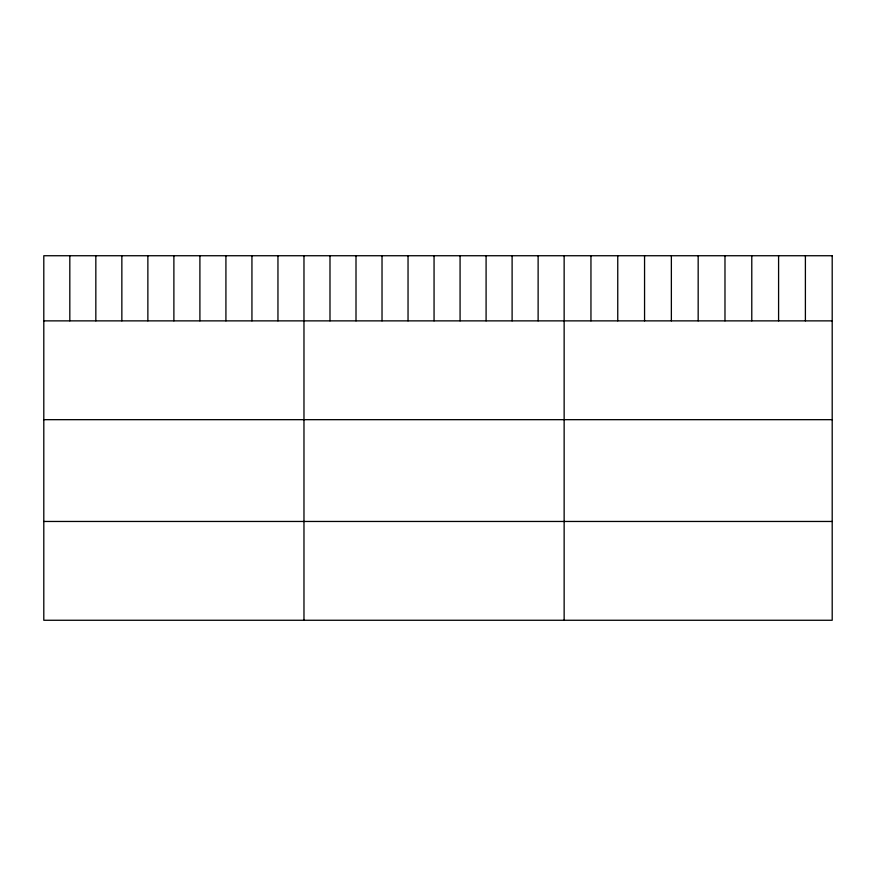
<?xml version="1.0" encoding="UTF-8"?>
<svg xmlns="http://www.w3.org/2000/svg" width="876" height="876" viewBox="0 0 876 876"><rect width="100%" height="100%" fill="white"/><g stroke="black" fill="none" stroke-linecap="round" stroke-linejoin="round"><path stroke-width="1.31" d="M43.8 320.868L832.2 320.868M43.8 419.67L832.2 419.67M43.8 521.461L832.2 521.461M805.394 255.737L805.394 320.868M778.589 255.737L778.589 320.868M751.783 255.737L751.783 320.868M724.978 255.737L724.978 320.868M698.172 255.737L698.172 320.868M671.366 255.737L671.366 320.868M644.561 255.737L644.561 320.868M617.755 255.737L617.755 320.868M590.95 255.737L590.95 320.868M564.144 255.737L564.144 620.263M538.127 255.737L538.127 320.868M512.11 255.737L512.11 320.868M486.092 255.737L486.092 320.868M460.075 255.737L460.075 320.868M434.058 255.737L434.058 320.868M408.041 255.737L408.041 320.868M382.024 255.737L382.024 320.868M356.006 255.737L356.006 320.868M329.989 255.737L329.989 320.868M303.972 255.737L303.972 620.263M277.955 255.737L277.955 320.868M251.938 255.737L251.938 320.868M225.92 255.737L225.92 320.868M199.903 255.737L199.903 320.868M173.886 255.737L173.886 320.868M147.869 255.737L147.869 320.868M121.852 255.737L121.852 320.868M95.834 255.737L95.834 320.868M69.817 255.737L69.817 320.868M832.2 255.737L43.8 255.737L43.8 620.263L832.2 620.263L832.2 255.737"/></g></svg>
